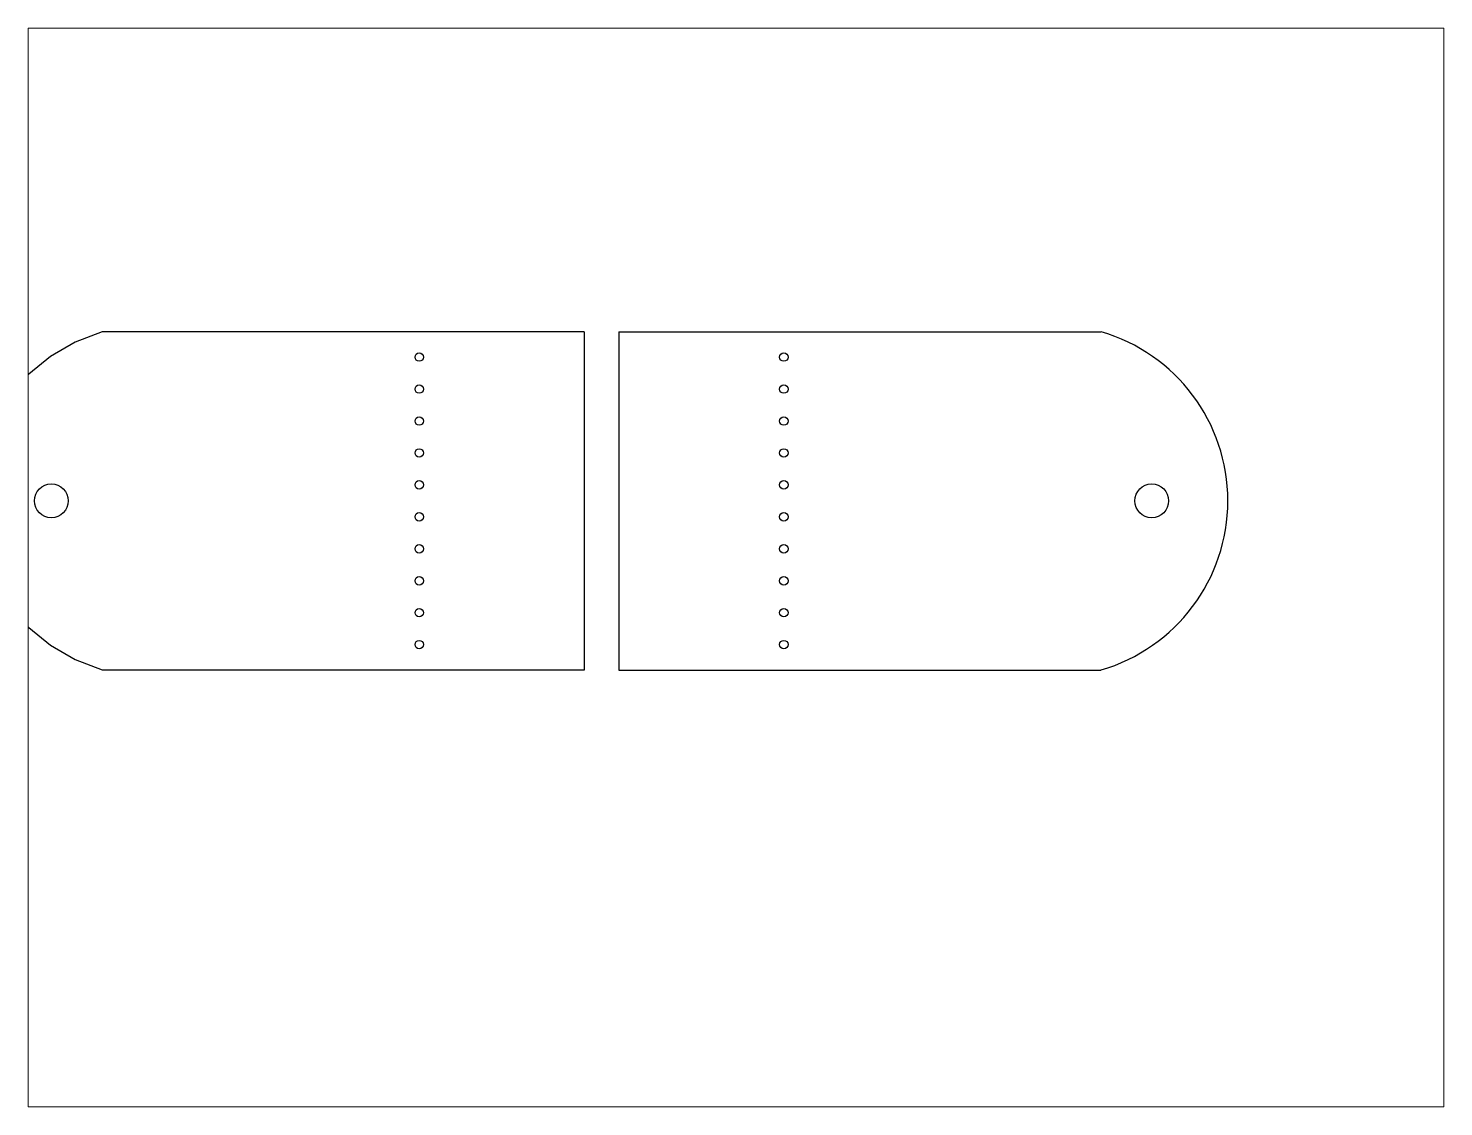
# Paper-space layout 'Лист1' of a CAD drawing. Header units: millimetres. Extents: x 1.05 to 9.45, y 0.8 to 7.2.
# The model-space entities are those that its viewports show. They can reach past a viewport. Long polylines and large blocks are cut down to what shows.
import ezdxf

# ---------------------------------------------------------------- set-up
doc = ezdxf.new("R2010")
doc.units = ezdxf.units.MM
doc.header["$MEASUREMENT"] = 0

msp = doc.modelspace()

# ---------------------------------------------------------------- linework, layer by layer
for p, q in [((70.45, 42.15), (13.45, 42.15)), ((70.45, 42.15), (70.45, 2.15)), ((74.55, 42.15), (131.55, 42.15)), ((74.55, 42.15), (74.55, 2.15)), ((70.45, 2.15), (13.45, 2.15)), ((74.55, 2.15), (131.55, 2.15))]:
    msp.add_line(p, q)
for centre, radius in [((50.95, 39.15), 0.5), ((94.05, 39.15), 0.5), ((50.95, 35.37), 0.5), ((94.05, 35.37), 0.5), ((50.95, 31.59), 0.5), ((94.05, 31.59), 0.5), ((50.95, 27.81), 0.5), ((94.05, 27.81), 0.5), ((7.45, 22.15), 2), ((50.95, 24.04), 0.5), ((94.05, 24.04), 0.5), ((137.55, 22.15), 2), ((50.95, 20.26), 0.5), ((94.05, 20.26), 0.5), ((50.95, 16.48), 0.5), ((94.05, 16.48), 0.5), ((50.95, 12.7), 0.5), ((94.05, 12.7), 0.5), ((50.95, 8.93), 0.5), ((94.05, 8.93), 0.5), ((50.95, 5.15), 0.5), ((94.05, 5.15), 0.5)]:
    msp.add_circle(centre, radius)
for centre, start, end in [((19.28, 22.15), 106.2602, 253.7398), ((125.72, 22.15), 286.2602, 73.7398)]:
    msp.add_arc(centre, 20.83, start, end)

psp = doc.layouts.new('Лист1')

# ---------------------------------------------------------------- viewports
at = {"layer": '0'}
psp.add_viewport(center=(5.25, 4), size=(8.4, 6.4), view_center_point=(88.3974, 14.2704), view_height=127.499856, dxfattribs=at)

doc.saveas('drawing.dxf')
